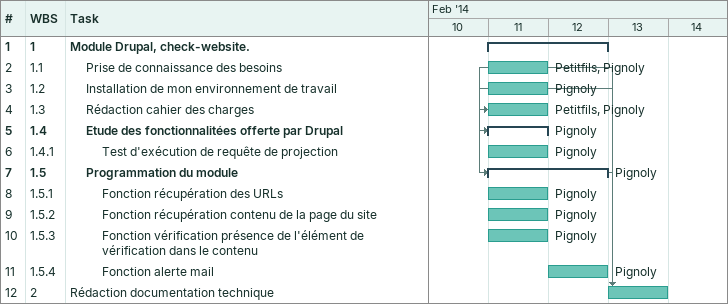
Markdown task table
| ID | WBS | Task | Start | Finish | Predecessors | Resources |
|---|---|---|---|---|---|---|
| 1 | 1 | **Module Drupal, check-website.** | 2014-02-11 | 2014-02-12 |  |  |
| 2 | 1.1 | Prise de connaissance des besoins | 2014-02-11 | 2014-02-11 |  | Petitfils, Pignoly |
| 3 | 1.2 | Installation de mon environnement de travail | 2014-02-11 | 2014-02-11 |  | Pignoly |
| 4 | 1.3 | Rédaction cahier des charges | 2014-02-11 | 2014-02-11 | 2SS | Petitfils, Pignoly |
| 5 | 1.4 | **Etude des fonctionnalitées offerte par Drupal** | 2014-02-11 | 2014-02-11 | 2SS, 3SS | Pignoly |
| 6 | 1.4.1 | Test d'exécution de requête de projection | 2014-02-11 | 2014-02-11 |  | Pignoly |
| 7 | 1.5 | **Programmation du module** | 2014-02-11 | 2014-02-12 | 2SS, 3SS | Pignoly |
| 8 | 1.5.1 | Fonction récupération des URLs | 2014-02-11 | 2014-02-11 |  | Pignoly |
| 9 | 1.5.2 | Fonction récupération contenu de la page du site | 2014-02-11 | 2014-02-11 |  | Pignoly |
| 10 | 1.5.3 | Fonction vérification présence de l'élément de vérification dans le contenu | 2014-02-11 | 2014-02-11 |  | Pignoly |
| 11 | 1.5.4 | Fonction alerte mail | 2014-02-12 | 2014-02-12 |  | Pignoly |
| 12 | 2 | Rédaction documentation technique | 2014-02-13 | 2014-02-13 | 2, 3, 7 |  |
